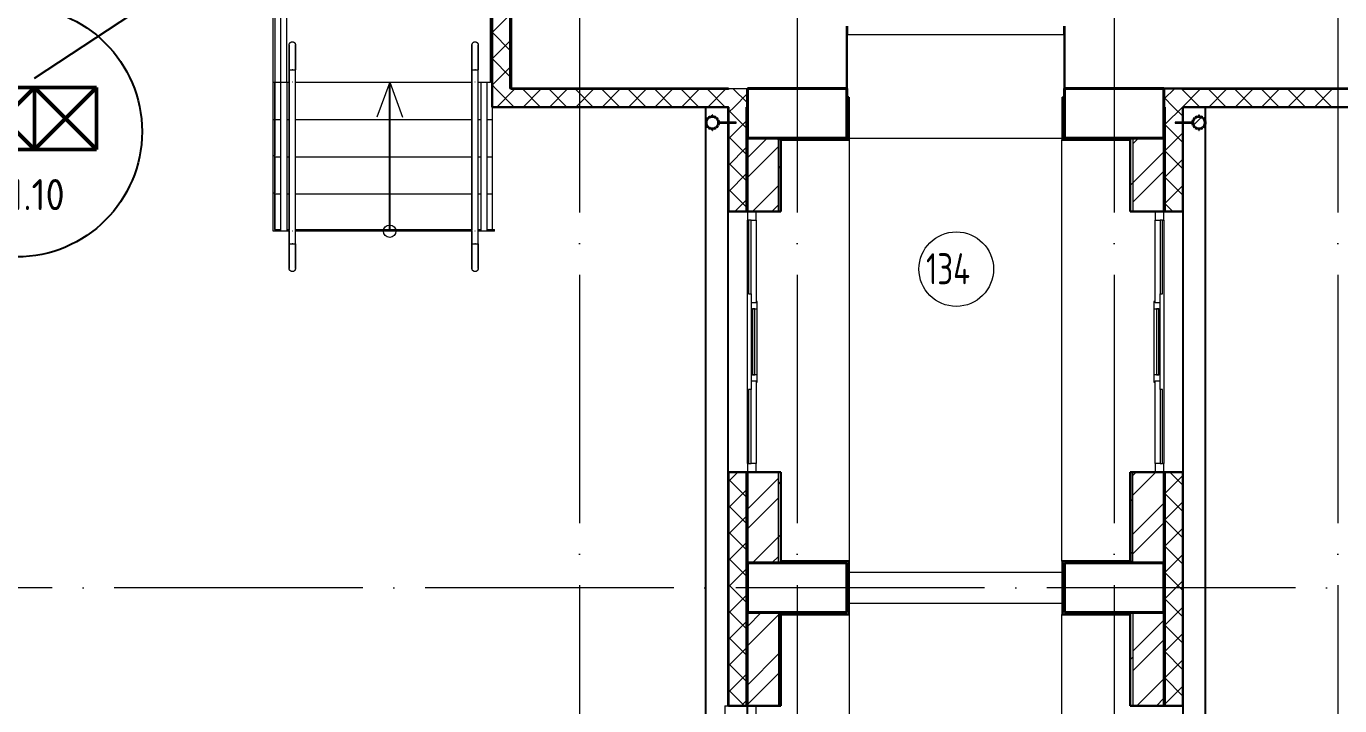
# Model space of a CAD drawing. Header units: millimetres. Extents: x -325553 to 627452, y -28539 to 738858.
# Drawn here: x -38415 to -27851, y 176494 to 181964 of the extents above; entities that cross this region are included whole.
import ezdxf

# ---------------------------------------------------------------- set-up
doc = ezdxf.new("R2010")
doc.units = ezdxf.units.MM
doc.set_wipeout_variables(frame=1)
doc.linetypes.add('ADSK_Линия сетки', pattern=[25, 20, -2.5, 0, -2.5])
doc.linetypes.add('ADSK_Сверху', pattern=[450, 300, -150])
for name, color, linetype in [('000_доп.МДУ', 7, 'Continuous'), ('Стены', 194, 'Continuous'), ('Узлы', 7, 'Continuous')]:
    doc.layers.add(name, color=color, linetype=linetype)
for name, color, linetype, lineweight in [('_ Окна', 7, 'Continuous', 9), ('Аннотация', 7, 'Continuous', 18), ('Лестницы', 252, 'Continuous', 9), ('Линии', 7, 'Continuous', 9), ('Марки помещений', 252, 'Continuous', 20), ('Маркировка Не АУ', 7, 'Continuous', 25), ('Несущие колонны', 252, 'Continuous', 18), ('НО СКУД', 7, 'Continuous', 50), ('Обобщенные модели', 252, 'Continuous', 18), ('Ограждение', 252, 'Continuous', 9), ('Окна', 252, 'Continuous', 9), ('Оси', 252, 'Continuous', 9), ('Стены внутренние', 7, 'Continuous', 18), ('Стены наружные', 7, 'Continuous', 18), ('Стены штриховка', 7, 'Continuous', 9)]:
    doc.layers.add(name, color=color, linetype=linetype, lineweight=lineweight)
doc.styles.add('GOST Common_3', font='', dxfattribs={"height": 3.5})
doc.styles.add('ISOCPEUR', font='isocpeur.ttf', dxfattribs={"width": 0.9, "height": 350})
doc.styles.get('GOST Common_3').set_extended_font_data('GOST 2.304 type A')
pattern_1 = [(45, (-32119.82, 96), (-106.066, 106.066), [])]

# ---------------------------------------------------------------- blocks, each defined once
blk = doc.blocks.new('1 этаж')
at = {"layer": 'Обобщенные модели', "lineweight": 9, "true_color": 0x636466}
h = blk.add_hatch(dxfattribs=at)
h.set_pattern_fill('FP_8', color=251, style=0, pattern_type=2)
h.set_pattern_definition(pattern_1)
h.paths.add_polyline_path([(-33647, 10882), (-33625, 10882), (-33606, 10893), (-33592, 10911), (-33588, 10930), (-33594, 10953), (-33608, 10970), (-33628, 10979), (-33651, 10978), (-33670, 10968), (-33683, 10950), (-33688, 10930), (-33682, 10908), (-33667, 10890), (-33649, 10882)])
h = blk.add_hatch(dxfattribs=at)
h.set_pattern_fill('FP_7', color=251, style=0, pattern_type=2)
h.set_pattern_definition(pattern_1)
h.paths.add_polyline_path([(-29714, 10882), (-29710, 10883), (-29692, 10893), (-29678, 10911), (-29674, 10930), (-29680, 10953), (-29694, 10970), (-29714, 10979), (-29737, 10978), (-29756, 10968), (-29769, 10950), (-29774, 10930), (-29768, 10908), (-29753, 10890), (-29733, 10882), (-29724, 10882)])
at = {"layer": '_ Окна', "color": 251, "lineweight": 18, "true_color": 0x636466}
for p, q in [((-33356, 10216), (-33356, 10146)), ((-33356, 10146), (-33346, 10146)), ((-33326, 10146), (-33286, 10146)), ((-33286, 10146), (-33286, 10216)), ((-30076, 10216), (-30076, 10146)), ((-30076, 10146), (-30036, 10146)), ((-30016, 10146), (-30006, 10146)), ((-30006, 10146), (-30006, 10216)), ((-33286, 9481), (-33326, 9481)), ((-33326, 9481), (-33326, 9431)), ((-33326, 9431), (-33276, 9431)), ((-33276, 9491), (-33286, 9491)), ((-33286, 9491), (-33286, 9481)), ((-33276, 9431), (-33276, 9491)), ((-30076, 9491), (-30086, 9491)), ((-30086, 9491), (-30086, 9431)), ((-30086, 9431), (-30036, 9431)), ((-30076, 9481), (-30076, 9491)), ((-30036, 9481), (-30076, 9481)), ((-30036, 9431), (-30036, 9481)), ((-33276, 8901), (-33326, 8901)), ((-33326, 8901), (-33326, 8851)), ((-33276, 8841), (-33276, 8901)), ((-30036, 8901), (-30086, 8901)), ((-30086, 8901), (-30086, 8841)), ((-30036, 8851), (-30036, 8901)), ((-33326, 8851), (-33286, 8851)), ((-33286, 8851), (-33286, 8841)), ((-33286, 8841), (-33276, 8841)), ((-30086, 8841), (-30076, 8841)), ((-30076, 8841), (-30076, 8851)), ((-30076, 8851), (-30036, 8851)), ((-33346, 8186), (-33356, 8186)), ((-33356, 8186), (-33356, 8116)), ((-33286, 8186), (-33326, 8186)), ((-33286, 8116), (-33286, 8186)), ((-30036, 8186), (-30076, 8186)), ((-30076, 8186), (-30076, 8116)), ((-30006, 8186), (-30016, 8186)), ((-30006, 8116), (-30006, 8186)), ((-33356, 6236), (-33356, 6166)), ((-33286, 6166), (-33286, 6236))]:
    blk.add_line(p, q, dxfattribs=at)
at = {"layer": '_ Окна', "color": 251, "true_color": 0x636466}
for p, q in [((-33326, 10146), (-33346, 10146)), ((-33346, 10146), (-33346, 9551)), ((-33326, 9551), (-33326, 10146)), ((-30036, 10146), (-30036, 9551)), ((-30016, 10146), (-30036, 10146)), ((-30016, 9551), (-30016, 10146)), ((-33346, 9551), (-33326, 9551)), ((-30036, 9551), (-30016, 9551)), ((-33296, 9431), (-33316, 9431)), ((-33316, 9431), (-33316, 8901)), ((-33296, 8901), (-33296, 9431)), ((-30066, 9431), (-30066, 8901)), ((-30046, 9431), (-30066, 9431)), ((-30046, 8901), (-30046, 9431)), ((-33316, 8901), (-33296, 8901)), ((-30066, 8901), (-30046, 8901)), ((-33326, 8781), (-33346, 8781)), ((-33346, 8781), (-33346, 8186)), ((-33326, 8186), (-33326, 8781)), ((-30036, 8781), (-30036, 8186)), ((-30016, 8781), (-30036, 8781)), ((-30016, 8186), (-30016, 8781)), ((-33346, 8186), (-33326, 8186)), ((-30036, 8186), (-30016, 8186))]:
    blk.add_line(p, q, dxfattribs=at)
at = {"layer": 'Аннотация', "color": 251, "lineweight": 20, "true_color": 0x636466}
for q in [(-36335, 10974), (-36130, 10974)]:
    blk.add_line((-36233, 11256), q, dxfattribs=at)
blk.add_circle((-36233, 10056), 50, dxfattribs=at)
at = {"layer": 'Лестницы', "color": 251, "true_color": 0x636466}
for p, q in [((-37156, 14739), (-37156, 11256)), ((-37156, 11256), (-37111, 11256)), ((-37156, 10956), (-37156, 11256)), ((-37156, 11256), (-37111, 11256)), ((-37060, 11256), (-37041, 11256)), ((-37060, 11256), (-37041, 11256)), ((-36991, 11256), (-35571, 11256)), ((-36991, 11256), (-35571, 11256)), ((-35521, 11256), (-35501, 11256)), ((-35521, 11256), (-35501, 11256)), ((-35451, 11256), (-35423, 11256)), ((-35451, 11256), (-35423, 11256)), ((-35406, 10956), (-35406, 11054)), ((-37156, 10656), (-37156, 10956)), ((-37156, 10956), (-37111, 10956)), ((-37156, 10956), (-37111, 10956)), ((-37061, 10956), (-37041, 10956)), ((-37061, 10956), (-37041, 10956)), ((-36991, 10956), (-35571, 10956)), ((-36991, 10956), (-35571, 10956)), ((-35521, 10956), (-35501, 10956)), ((-35521, 10956), (-35501, 10956)), ((-35451, 10956), (-35406, 10956)), ((-35451, 10956), (-35406, 10956)), ((-35406, 10656), (-35406, 10956)), ((-37156, 10356), (-37156, 10656)), ((-37156, 10656), (-37111, 10656)), ((-37156, 10656), (-37111, 10656)), ((-37061, 10656), (-37041, 10656)), ((-37061, 10656), (-37041, 10656)), ((-36991, 10656), (-35571, 10656)), ((-36991, 10656), (-35571, 10656)), ((-35521, 10656), (-35501, 10656)), ((-35521, 10656), (-35501, 10656)), ((-35451, 10656), (-35406, 10656)), ((-35451, 10656), (-35406, 10656)), ((-35406, 10356), (-35406, 10656)), ((-37156, 10069), (-37156, 10356)), ((-37156, 10356), (-37111, 10356)), ((-37156, 10356), (-37111, 10356)), ((-37061, 10356), (-37041, 10356)), ((-37061, 10356), (-37041, 10356)), ((-36991, 10356), (-35571, 10356)), ((-36991, 10356), (-35571, 10356)), ((-35521, 10356), (-35501, 10356)), ((-35521, 10356), (-35501, 10356)), ((-35451, 10356), (-35406, 10356)), ((-35451, 10356), (-35406, 10356)), ((-35406, 10069), (-35406, 10356))]:
    blk.add_line(p, q, dxfattribs=at)
at = {"layer": 'Линии', "color": 251, "linetype": 'ADSK_Сверху', "ltscale": 100, "true_color": 0x636466}
for p, q in [((-32556, 10806), (-30806, 10806)), ((-32556, 7311), (-30806, 7311)), ((-32556, 7061), (-30806, 7061))]:
    blk.add_line(p, q, dxfattribs=at)
at = {"layer": 'Марки помещений', "color": 251, "true_color": 0x636466}
blk.add_circle((-31676, 9751), 300, dxfattribs=at)
at = {"layer": 'Несущие колонны', "color": 251, "lineweight": 40, "true_color": 0x636466}
for p, q in [((-33356, 11206), (-32556, 11206)), ((-33356, 10806), (-33356, 11206)), ((-32556, 11206), (-33356, 11206)), ((-33356, 11206), (-33356, 10806)), ((-32556, 11206), (-32556, 10806)), ((-32556, 10806), (-32556, 11206)), ((-30806, 11206), (-30006, 11206)), ((-30806, 10806), (-30806, 11206)), ((-30006, 11206), (-30806, 11206)), ((-30806, 11206), (-30806, 10806)), ((-30006, 11206), (-30006, 10806)), ((-30006, 10806), (-30006, 11206)), ((-32556, 10806), (-33356, 10806)), ((-33106, 10806), (-32556, 10806)), ((-30006, 10806), (-30806, 10806)), ((-30806, 10806), (-30256, 10806)), ((-33356, 7386), (-32556, 7386)), ((-33356, 6986), (-33356, 7386)), ((-33356, 7386), (-33356, 6986)), ((-32556, 7386), (-33106, 7386)), ((-32556, 7386), (-32556, 6986)), ((-32556, 6986), (-32556, 7386)), ((-30806, 7386), (-30006, 7386)), ((-30806, 6986), (-30806, 7386)), ((-30256, 7386), (-30806, 7386)), ((-30806, 7386), (-30806, 6986)), ((-30006, 7386), (-30006, 6986)), ((-30006, 6986), (-30006, 7386)), ((-32556, 6986), (-33356, 6986)), ((-33106, 6986), (-32556, 6986)), ((-30006, 6986), (-30806, 6986)), ((-30806, 6986), (-30256, 6986))]:
    blk.add_line(p, q, dxfattribs=at)
at = {"layer": 'Несущие колонны', "color": 251, "true_color": 0x636466}
for p, q in [((-33356, 10806), (-33106, 10806)), ((-30256, 10806), (-30006, 10806)), ((-33106, 7386), (-33356, 7386)), ((-30006, 7386), (-30256, 7386)), ((-33356, 6986), (-33106, 6986)), ((-30256, 6986), (-30006, 6986))]:
    blk.add_line(p, q, dxfattribs=at)
at = {"layer": 'Обобщенные модели', "color": 251, "true_color": 0x636466}
for p, q in [((-33637, 10992), (-33639, 10992)), ((-33639, 10992), (-33639, 10982)), ((-33637, 10992), (-33639, 10992)), ((-33639, 10992), (-33639, 10982)), ((-33637, 10992), (-33639, 10992)), ((-33639, 10992), (-33639, 10982)), ((-33637, 10992), (-33639, 10992)), ((-33639, 10992), (-33639, 10982)), ((-33637, 10982), (-33637, 10992)), ((-33637, 10982), (-33637, 10992)), ((-33637, 10982), (-33637, 10992)), ((-33637, 10982), (-33637, 10992)), ((-29723, 10992), (-29725, 10992)), ((-29725, 10992), (-29725, 10982)), ((-29723, 10992), (-29725, 10992)), ((-29725, 10992), (-29725, 10982)), ((-29723, 10992), (-29725, 10992)), ((-29725, 10992), (-29725, 10982)), ((-29723, 10992), (-29725, 10992)), ((-29725, 10992), (-29725, 10982)), ((-29723, 10982), (-29723, 10992)), ((-29723, 10982), (-29723, 10992)), ((-29723, 10982), (-29723, 10992)), ((-29723, 10982), (-29723, 10992)), ((-33639, 10980), (-33639, 10982)), ((-33637, 10980), (-33639, 10980)), ((-33637, 10982), (-33637, 10980)), ((-33446, 10934), (-33586, 10934)), ((-33586, 10934), (-33586, 10931)), ((-33586, 10929), (-33586, 10927)), ((-33586, 10927), (-33446, 10927)), ((-33446, 10927), (-33446, 10934)), ((-29776, 10934), (-29916, 10934)), ((-29916, 10934), (-29916, 10927)), ((-29916, 10927), (-29776, 10927)), ((-29776, 10931), (-29776, 10934)), ((-29776, 10927), (-29776, 10929)), ((-29725, 10980), (-29725, 10982)), ((-29723, 10980), (-29725, 10980)), ((-29723, 10982), (-29723, 10980)), ((-33639, 10878), (-33639, 10880)), ((-33639, 10880), (-33637, 10880)), ((-33639, 10878), (-33639, 10868)), ((-33639, 10878), (-33639, 10868)), ((-33639, 10878), (-33639, 10868)), ((-33639, 10878), (-33639, 10868)), ((-33639, 10868), (-33637, 10868)), ((-33639, 10868), (-33637, 10868)), ((-33639, 10868), (-33637, 10868)), ((-33639, 10868), (-33637, 10868)), ((-33637, 10880), (-33637, 10878)), ((-33637, 10868), (-33637, 10878)), ((-33637, 10868), (-33637, 10878)), ((-33637, 10868), (-33637, 10878)), ((-33637, 10868), (-33637, 10878)), ((-29725, 10878), (-29725, 10880)), ((-29725, 10880), (-29723, 10880)), ((-29725, 10878), (-29725, 10868)), ((-29725, 10878), (-29725, 10868)), ((-29725, 10878), (-29725, 10868)), ((-29725, 10878), (-29725, 10868)), ((-29725, 10868), (-29723, 10868)), ((-29725, 10868), (-29723, 10868)), ((-29725, 10868), (-29723, 10868)), ((-29725, 10868), (-29723, 10868)), ((-29723, 10880), (-29723, 10878)), ((-29723, 10868), (-29723, 10878)), ((-29723, 10868), (-29723, 10878)), ((-29723, 10868), (-29723, 10878)), ((-29723, 10868), (-29723, 10878))]:
    blk.add_line(p, q, dxfattribs=at)
for centre, radius, start, end in [((-33638, 10930), 52, 0, 180), ((-33638, 10930), 52, 180, 0), ((-33638, 10930), 50, 0, 180), ((-33638, 10930), 50, 180, 0), ((-29724, 10930), 52, 0, 180), ((-29724, 10930), 52, 180, 0), ((-29724, 10930), 50, 0, 180), ((-29724, 10930), 50, 180, 0)]:
    blk.add_arc(centre, radius, start, end, dxfattribs=at)
at = {"layer": 'Обобщенные модели', "color": 251, "lineweight": 40, "true_color": 0x636466}
for centre, start, end in [((-33638, 10930), 156.6941, 180), ((-33638, 10930), 180, 203.3059), ((-33638, 10930), 131.0768, 152.8285), ((-33638, 10930), 207.1715, 228.9232), ((-33638, 10930), 103.6312, 126.2008), ((-33638, 10930), 233.7992, 256.3688), ((-33638, 10930), 78.9964, 101.0036), ((-33638, 10930), 258.9964, 281.0036), ((-33638, 10930), 53.7992, 76.3688), ((-33638, 10930), 284.3935, 306.2008), ((-33638, 10930), 27.1715, 49.417), ((-33638, 10930), 310.583, 332.8285), ((-33638, 10930), 0, 23.3059), ((-33638, 10930), 336.6941, 0), ((-29724, 10930), 156.6941, 180), ((-29724, 10930), 180, 203.3059), ((-29724, 10930), 130.583, 152.8285), ((-29724, 10930), 207.1715, 229.417), ((-29724, 10930), 103.6312, 126.2008), ((-29724, 10930), 233.7992, 256.3688), ((-29724, 10930), 78.9964, 101.0036), ((-29724, 10930), 258.9964, 281.0036), ((-29724, 10930), 53.7992, 76.3688), ((-29724, 10930), 283.6312, 306.2008), ((-29724, 10930), 27.1715, 49.417), ((-29724, 10930), 310.583, 332.8285), ((-29724, 10930), 0, 23.3059), ((-29724, 10930), 336.6941, 0)]:
    blk.add_arc(centre, 50, start, end, dxfattribs=at)
at = {"layer": 'Ограждение', "color": 251, "true_color": 0x636466}
for p, q in [((-37110, 14754), (-37110, 11256)), ((-37060, 11256), (-37060, 14754)), ((-37041, 11356), (-37041, 11262)), ((-37041, 11356), (-36991, 11356)), ((-37041, 11256), (-37041, 11356)), ((-37013, 11356), (-37018, 11356)), ((-37018, 11356), (-37016, 11356)), ((-37016, 11356), (-37013, 11356)), ((-36991, 11262), (-36991, 11356)), ((-36991, 11256), (-36991, 11356)), ((-35571, 11356), (-35571, 11262)), ((-35571, 11356), (-35521, 11356)), ((-35571, 11256), (-35571, 11356)), ((-35543, 11356), (-35548, 11356)), ((-35548, 11356), (-35546, 11356)), ((-35546, 11356), (-35543, 11356)), ((-35521, 11262), (-35521, 11356)), ((-35521, 11256), (-35521, 11356)), ((-37111, 11256), (-37061, 11256)), ((-37111, 11256), (-37111, 10056)), ((-37088, 11256), (-37083, 11256)), ((-37061, 11256), (-37061, 10056)), ((-37061, 11256), (-37060, 11256)), ((-37041, 11262), (-37041, 10062)), ((-37041, 10056), (-37041, 11256)), ((-36991, 10062), (-36991, 11262)), ((-36991, 10056), (-36991, 11256)), ((-35571, 11262), (-35571, 10062)), ((-35571, 10056), (-35571, 11256)), ((-35521, 10062), (-35521, 11262)), ((-35521, 10056), (-35521, 11256)), ((-35501, 11256), (-35451, 11256)), ((-35501, 11256), (-35501, 10056)), ((-35451, 11256), (-35451, 10056)), ((-32541, 10791), (-32536, 10791)), ((-32536, 10791), (-32536, 7401)), ((-30826, 10791), (-30821, 10791)), ((-30826, 7401), (-30826, 10791)), ((-37061, 10056), (-37111, 10056)), ((-37041, 10057), (-37041, 9956)), ((-37041, 9956), (-37041, 10056)), ((-36991, 9956), (-36991, 10057)), ((-36991, 9956), (-36991, 10056)), ((-35571, 10057), (-35571, 9956)), ((-35571, 9956), (-35571, 10056)), ((-35521, 9956), (-35521, 10057)), ((-35521, 9956), (-35521, 10056)), ((-35451, 10056), (-35501, 10056)), ((-37041, 9956), (-36991, 9956)), ((-37018, 9956), (-37013, 9956)), ((-37016, 9956), (-37018, 9956)), ((-37013, 9956), (-37016, 9956)), ((-35571, 9956), (-35521, 9956)), ((-35548, 9956), (-35543, 9956)), ((-35546, 9956), (-35548, 9956)), ((-35543, 9956), (-35546, 9956)), ((-32536, 7401), (-32541, 7401)), ((-30821, 7401), (-30826, 7401)), ((-32541, 6971), (-32536, 6971)), ((-32536, 6971), (-32536, 3371)), ((-30826, 6971), (-30821, 6971)), ((-30826, 3371), (-30826, 6971))]:
    blk.add_line(p, q, dxfattribs=at)
at = {"layer": 'Ограждение', "color": 251, "true_color": 0x636466, "flags": 128}
for points in [[(-37041, 11556), (-37041, 11557), (-37041, 11558), (-37041, 11559), (-37040, 11560), (-37040, 11561), (-37040, 11562), (-37040, 11563), (-37040, 11564), (-37039, 11565), (-37039, 11566), (-37038, 11567), (-37038, 11568), (-37037, 11569), (-37037, 11570), (-37036, 11570), (-37036, 11571), (-37035, 11572), (-37035, 11573), (-37034, 11573), (-37033, 11574), (-37032, 11575), (-37032, 11576), (-37031, 11576), (-37030, 11577), (-37029, 11577), (-37028, 11578), (-37028, 11578), (-37027, 11579), (-37026, 11579), (-37025, 11580), (-37024, 11580), (-37023, 11580), (-37022, 11580), (-37021, 11581), (-37020, 11581), (-37019, 11581), (-37018, 11581), (-37017, 11581), (-37016, 11581), (-37016, 11581)], [(-37041, 11356), (-37041, 11364), (-37041, 11372), (-37041, 11380), (-37041, 11388), (-37041, 11396), (-37041, 11404), (-37041, 11412), (-37041, 11419), (-37041, 11427), (-37041, 11434), (-37041, 11441), (-37041, 11449), (-37041, 11456), (-37041, 11463), (-37041, 11469), (-37041, 11476), (-37041, 11482), (-37041, 11488), (-37041, 11494), (-37041, 11500), (-37041, 11505), (-37041, 11510), (-37041, 11515), (-37041, 11520), (-37041, 11525), (-37041, 11529), (-37041, 11533), (-37041, 11536), (-37041, 11540), (-37041, 11543), (-37041, 11545), (-37041, 11548), (-37041, 11550), (-37041, 11552), (-37041, 11553), (-37041, 11555), (-37041, 11555), (-37041, 11556), (-37041, 11556), (-37041, 11556)], [(-37041, 11556), (-37041, 11556), (-37041, 11556), (-37041, 11555), (-37041, 11554), (-37041, 11552), (-37041, 11551), (-37041, 11548), (-37041, 11546), (-37041, 11543), (-37041, 11540), (-37041, 11537), (-37041, 11534), (-37041, 11530), (-37041, 11526), (-37041, 11521), (-37041, 11517), (-37041, 11512), (-37041, 11507), (-37041, 11501), (-37041, 11496), (-37041, 11490), (-37041, 11484), (-37041, 11477), (-37041, 11471), (-37041, 11464), (-37041, 11458), (-37041, 11451), (-37041, 11443), (-37041, 11436), (-37041, 11429), (-37041, 11421), (-37041, 11414), (-37041, 11406), (-37041, 11398), (-37041, 11390), (-37041, 11382), (-37041, 11374), (-37041, 11366), (-37041, 11358), (-37041, 11356)], [(-37016, 11581), (-37015, 11581), (-37014, 11581), (-37013, 11581), (-37012, 11581), (-37011, 11581), (-37010, 11581), (-37009, 11580), (-37008, 11580), (-37007, 11580), (-37006, 11579), (-37005, 11579), (-37004, 11578), (-37003, 11578), (-37003, 11577), (-37002, 11577), (-37001, 11576), (-37000, 11576), (-36999, 11575), (-36999, 11574), (-36998, 11574), (-36997, 11573), (-36997, 11572), (-36996, 11571), (-36995, 11571), (-36995, 11570), (-36994, 11569), (-36994, 11568), (-36993, 11567), (-36993, 11566), (-36993, 11565), (-36992, 11564), (-36992, 11563), (-36992, 11562), (-36991, 11561), (-36991, 11561), (-36991, 11560), (-36991, 11559), (-36991, 11558), (-36991, 11557), (-36991, 11556)], [(-36991, 11356), (-36991, 11364), (-36991, 11372), (-36991, 11380), (-36991, 11388), (-36991, 11396), (-36991, 11404), (-36991, 11412), (-36991, 11419), (-36991, 11427), (-36991, 11434), (-36991, 11441), (-36991, 11449), (-36991, 11456), (-36991, 11463), (-36991, 11469), (-36991, 11476), (-36991, 11482), (-36991, 11488), (-36991, 11494), (-36991, 11500), (-36991, 11505), (-36991, 11510), (-36991, 11515), (-36991, 11520), (-36991, 11525), (-36991, 11529), (-36991, 11533), (-36991, 11536), (-36991, 11540), (-36991, 11543), (-36991, 11545), (-36991, 11548), (-36991, 11550), (-36991, 11552), (-36991, 11553), (-36991, 11555), (-36991, 11555), (-36991, 11556), (-36991, 11556), (-36991, 11556)], [(-36991, 11556), (-36991, 11556), (-36991, 11556), (-36991, 11555), (-36991, 11554), (-36991, 11552), (-36991, 11551), (-36991, 11548), (-36991, 11546), (-36991, 11543), (-36991, 11540), (-36991, 11537), (-36991, 11534), (-36991, 11530), (-36991, 11526), (-36991, 11521), (-36991, 11517), (-36991, 11512), (-36991, 11507), (-36991, 11501), (-36991, 11496), (-36991, 11490), (-36991, 11484), (-36991, 11477), (-36991, 11471), (-36991, 11464), (-36991, 11458), (-36991, 11451), (-36991, 11443), (-36991, 11436), (-36991, 11429), (-36991, 11421), (-36991, 11414), (-36991, 11406), (-36991, 11398), (-36991, 11390), (-36991, 11382), (-36991, 11374), (-36991, 11366), (-36991, 11358), (-36991, 11356)], [(-35571, 11556), (-35571, 11557), (-35571, 11558), (-35571, 11559), (-35570, 11560), (-35570, 11561), (-35570, 11562), (-35570, 11563), (-35570, 11564), (-35569, 11565), (-35569, 11566), (-35568, 11567), (-35568, 11568), (-35567, 11569), (-35567, 11570), (-35566, 11570), (-35566, 11571), (-35565, 11572), (-35565, 11573), (-35564, 11573), (-35563, 11574), (-35562, 11575), (-35562, 11576), (-35561, 11576), (-35560, 11577), (-35559, 11577), (-35558, 11578), (-35558, 11578), (-35557, 11579), (-35556, 11579), (-35555, 11580), (-35554, 11580), (-35553, 11580), (-35552, 11580), (-35551, 11581), (-35550, 11581), (-35549, 11581), (-35548, 11581), (-35547, 11581), (-35546, 11581), (-35546, 11581)], [(-35571, 11356), (-35571, 11364), (-35571, 11372), (-35571, 11380), (-35571, 11388), (-35571, 11396), (-35571, 11404), (-35571, 11412), (-35571, 11419), (-35571, 11427), (-35571, 11434), (-35571, 11441), (-35571, 11449), (-35571, 11456), (-35571, 11463), (-35571, 11469), (-35571, 11476), (-35571, 11482), (-35571, 11488), (-35571, 11494), (-35571, 11500), (-35571, 11505), (-35571, 11510), (-35571, 11515), (-35571, 11520), (-35571, 11525), (-35571, 11529), (-35571, 11533), (-35571, 11536), (-35571, 11540), (-35571, 11543), (-35571, 11545), (-35571, 11548), (-35571, 11550), (-35571, 11552), (-35571, 11553), (-35571, 11555), (-35571, 11555), (-35571, 11556), (-35571, 11556), (-35571, 11556)], [(-35571, 11556), (-35571, 11556), (-35571, 11556), (-35571, 11555), (-35571, 11554), (-35571, 11552), (-35571, 11551), (-35571, 11548), (-35571, 11546), (-35571, 11543), (-35571, 11540), (-35571, 11537), (-35571, 11534), (-35571, 11530), (-35571, 11526), (-35571, 11521), (-35571, 11517), (-35571, 11512), (-35571, 11507), (-35571, 11501), (-35571, 11496), (-35571, 11490), (-35571, 11484), (-35571, 11477), (-35571, 11471), (-35571, 11464), (-35571, 11458), (-35571, 11451), (-35571, 11443), (-35571, 11436), (-35571, 11429), (-35571, 11421), (-35571, 11414), (-35571, 11406), (-35571, 11398), (-35571, 11390), (-35571, 11382), (-35571, 11374), (-35571, 11366), (-35571, 11358), (-35571, 11356)], [(-35546, 11581), (-35545, 11581), (-35544, 11581), (-35543, 11581), (-35542, 11581), (-35541, 11581), (-35540, 11581), (-35539, 11580), (-35538, 11580), (-35537, 11580), (-35536, 11579), (-35535, 11579), (-35534, 11578), (-35533, 11578), (-35533, 11577), (-35532, 11577), (-35531, 11576), (-35530, 11576), (-35529, 11575), (-35529, 11574), (-35528, 11574), (-35527, 11573), (-35527, 11572), (-35526, 11571), (-35525, 11571), (-35525, 11570), (-35524, 11569), (-35524, 11568), (-35523, 11567), (-35523, 11566), (-35523, 11565), (-35522, 11564), (-35522, 11563), (-35522, 11562), (-35521, 11561), (-35521, 11561), (-35521, 11560), (-35521, 11559), (-35521, 11558), (-35521, 11557), (-35521, 11556)], [(-35521, 11356), (-35521, 11364), (-35521, 11372), (-35521, 11380), (-35521, 11388), (-35521, 11396), (-35521, 11404), (-35521, 11412), (-35521, 11419), (-35521, 11427), (-35521, 11434), (-35521, 11441), (-35521, 11449), (-35521, 11456), (-35521, 11463), (-35521, 11469), (-35521, 11476), (-35521, 11482), (-35521, 11488), (-35521, 11494), (-35521, 11500), (-35521, 11505), (-35521, 11510), (-35521, 11515), (-35521, 11520), (-35521, 11525), (-35521, 11529), (-35521, 11533), (-35521, 11536), (-35521, 11540), (-35521, 11543), (-35521, 11545), (-35521, 11548), (-35521, 11550), (-35521, 11552), (-35521, 11553), (-35521, 11555), (-35521, 11555), (-35521, 11556), (-35521, 11556), (-35521, 11556)], [(-35521, 11556), (-35521, 11556), (-35521, 11556), (-35521, 11555), (-35521, 11554), (-35521, 11552), (-35521, 11551), (-35521, 11548), (-35521, 11546), (-35521, 11543), (-35521, 11540), (-35521, 11537), (-35521, 11534), (-35521, 11530), (-35521, 11526), (-35521, 11521), (-35521, 11517), (-35521, 11512), (-35521, 11507), (-35521, 11501), (-35521, 11496), (-35521, 11490), (-35521, 11484), (-35521, 11477), (-35521, 11471), (-35521, 11464), (-35521, 11458), (-35521, 11451), (-35521, 11443), (-35521, 11436), (-35521, 11429), (-35521, 11421), (-35521, 11414), (-35521, 11406), (-35521, 11398), (-35521, 11390), (-35521, 11382), (-35521, 11374), (-35521, 11366), (-35521, 11358), (-35521, 11356)], [(-37041, 9956), (-37041, 9948), (-37041, 9940), (-37041, 9932), (-37041, 9924), (-37041, 9917), (-37041, 9909), (-37041, 9901), (-37041, 9893), (-37041, 9886), (-37041, 9878), (-37041, 9871), (-37041, 9864), (-37041, 9857), (-37041, 9850), (-37041, 9843), (-37041, 9837), (-37041, 9831), (-37041, 9824), (-37041, 9818), (-37041, 9813), (-37041, 9807), (-37041, 9802), (-37041, 9797), (-37041, 9792), (-37041, 9788), (-37041, 9784), (-37041, 9780), (-37041, 9776), (-37041, 9773), (-37041, 9770), (-37041, 9767), (-37041, 9765), (-37041, 9763), (-37041, 9761), (-37041, 9759), (-37041, 9758), (-37041, 9757), (-37041, 9757), (-37041, 9756), (-37041, 9756)], [(-37041, 9756), (-37041, 9756), (-37041, 9757), (-37041, 9758), (-37041, 9759), (-37041, 9760), (-37041, 9762), (-37041, 9764), (-37041, 9766), (-37041, 9769), (-37041, 9772), (-37041, 9775), (-37041, 9779), (-37041, 9783), (-37041, 9787), (-37041, 9791), (-37041, 9796), (-37041, 9801), (-37041, 9806), (-37041, 9811), (-37041, 9817), (-37041, 9823), (-37041, 9829), (-37041, 9835), (-37041, 9842), (-37041, 9848), (-37041, 9855), (-37041, 9862), (-37041, 9869), (-37041, 9876), (-37041, 9884), (-37041, 9891), (-37041, 9899), (-37041, 9907), (-37041, 9914), (-37041, 9922), (-37041, 9930), (-37041, 9938), (-37041, 9946), (-37041, 9954), (-37041, 9956)], [(-36991, 9956), (-36991, 9948), (-36991, 9940), (-36991, 9932), (-36991, 9924), (-36991, 9917), (-36991, 9909), (-36991, 9901), (-36991, 9893), (-36991, 9886), (-36991, 9878), (-36991, 9871), (-36991, 9864), (-36991, 9857), (-36991, 9850), (-36991, 9843), (-36991, 9837), (-36991, 9831), (-36991, 9824), (-36991, 9818), (-36991, 9813), (-36991, 9807), (-36991, 9802), (-36991, 9797), (-36991, 9792), (-36991, 9788), (-36991, 9784), (-36991, 9780), (-36991, 9776), (-36991, 9773), (-36991, 9770), (-36991, 9767), (-36991, 9765), (-36991, 9763), (-36991, 9761), (-36991, 9759), (-36991, 9758), (-36991, 9757), (-36991, 9757), (-36991, 9756), (-36991, 9756)], [(-36991, 9756), (-36991, 9756), (-36991, 9757), (-36991, 9758), (-36991, 9759), (-36991, 9760), (-36991, 9762), (-36991, 9764), (-36991, 9766), (-36991, 9769), (-36991, 9772), (-36991, 9775), (-36991, 9779), (-36991, 9783), (-36991, 9787), (-36991, 9791), (-36991, 9796), (-36991, 9801), (-36991, 9806), (-36991, 9811), (-36991, 9817), (-36991, 9823), (-36991, 9829), (-36991, 9835), (-36991, 9842), (-36991, 9848), (-36991, 9855), (-36991, 9862), (-36991, 9869), (-36991, 9876), (-36991, 9884), (-36991, 9891), (-36991, 9899), (-36991, 9907), (-36991, 9914), (-36991, 9922), (-36991, 9930), (-36991, 9938), (-36991, 9946), (-36991, 9954), (-36991, 9956)], [(-35571, 9956), (-35571, 9948), (-35571, 9940), (-35571, 9932), (-35571, 9924), (-35571, 9917), (-35571, 9909), (-35571, 9901), (-35571, 9893), (-35571, 9886), (-35571, 9878), (-35571, 9871), (-35571, 9864), (-35571, 9857), (-35571, 9850), (-35571, 9843), (-35571, 9837), (-35571, 9831), (-35571, 9824), (-35571, 9818), (-35571, 9813), (-35571, 9807), (-35571, 9802), (-35571, 9797), (-35571, 9792), (-35571, 9788), (-35571, 9784), (-35571, 9780), (-35571, 9776), (-35571, 9773), (-35571, 9770), (-35571, 9767), (-35571, 9765), (-35571, 9763), (-35571, 9761), (-35571, 9759), (-35571, 9758), (-35571, 9757), (-35571, 9757), (-35571, 9756), (-35571, 9756)], [(-35571, 9756), (-35571, 9756), (-35571, 9757), (-35571, 9758), (-35571, 9759), (-35571, 9760), (-35571, 9762), (-35571, 9764), (-35571, 9766), (-35571, 9769), (-35571, 9772), (-35571, 9775), (-35571, 9779), (-35571, 9783), (-35571, 9787), (-35571, 9791), (-35571, 9796), (-35571, 9801), (-35571, 9806), (-35571, 9811), (-35571, 9817), (-35571, 9823), (-35571, 9829), (-35571, 9835), (-35571, 9842), (-35571, 9848), (-35571, 9855), (-35571, 9862), (-35571, 9869), (-35571, 9876), (-35571, 9884), (-35571, 9891), (-35571, 9899), (-35571, 9907), (-35571, 9914), (-35571, 9922), (-35571, 9930), (-35571, 9938), (-35571, 9946), (-35571, 9954), (-35571, 9956)], [(-35521, 9956), (-35521, 9948), (-35521, 9940), (-35521, 9932), (-35521, 9924), (-35521, 9917), (-35521, 9909), (-35521, 9901), (-35521, 9893), (-35521, 9886), (-35521, 9878), (-35521, 9871), (-35521, 9864), (-35521, 9857), (-35521, 9850), (-35521, 9843), (-35521, 9837), (-35521, 9831), (-35521, 9824), (-35521, 9818), (-35521, 9813), (-35521, 9807), (-35521, 9802), (-35521, 9797), (-35521, 9792), (-35521, 9788), (-35521, 9784), (-35521, 9780), (-35521, 9776), (-35521, 9773), (-35521, 9770), (-35521, 9767), (-35521, 9765), (-35521, 9763), (-35521, 9761), (-35521, 9759), (-35521, 9758), (-35521, 9757), (-35521, 9757), (-35521, 9756), (-35521, 9756)], [(-35521, 9756), (-35521, 9756), (-35521, 9757), (-35521, 9758), (-35521, 9759), (-35521, 9760), (-35521, 9762), (-35521, 9764), (-35521, 9766), (-35521, 9769), (-35521, 9772), (-35521, 9775), (-35521, 9779), (-35521, 9783), (-35521, 9787), (-35521, 9791), (-35521, 9796), (-35521, 9801), (-35521, 9806), (-35521, 9811), (-35521, 9817), (-35521, 9823), (-35521, 9829), (-35521, 9835), (-35521, 9842), (-35521, 9848), (-35521, 9855), (-35521, 9862), (-35521, 9869), (-35521, 9876), (-35521, 9884), (-35521, 9891), (-35521, 9899), (-35521, 9907), (-35521, 9914), (-35521, 9922), (-35521, 9930), (-35521, 9938), (-35521, 9946), (-35521, 9954), (-35521, 9956)], [(-37016, 9731), (-37017, 9731), (-37018, 9731), (-37019, 9731), (-37020, 9732), (-37021, 9732), (-37022, 9732), (-37023, 9732), (-37024, 9733), (-37025, 9733), (-37026, 9733), (-37026, 9734), (-37027, 9734), (-37028, 9735), (-37029, 9735), (-37030, 9736), (-37031, 9736), (-37032, 9737), (-37032, 9737), (-37033, 9738), (-37034, 9739), (-37034, 9740), (-37035, 9740), (-37036, 9741), (-37036, 9742), (-37037, 9743), (-37037, 9744), (-37038, 9744), (-37038, 9745), (-37039, 9746), (-37039, 9747), (-37039, 9748), (-37040, 9749), (-37040, 9750), (-37040, 9751), (-37040, 9752), (-37041, 9753), (-37041, 9754), (-37041, 9755), (-37041, 9756), (-37041, 9756)], [(-36991, 9756), (-36991, 9755), (-36991, 9754), (-36991, 9753), (-36991, 9752), (-36991, 9751), (-36992, 9750), (-36992, 9749), (-36992, 9748), (-36992, 9747), (-36993, 9747), (-36993, 9746), (-36994, 9745), (-36994, 9744), (-36995, 9743), (-36995, 9742), (-36996, 9741), (-36996, 9741), (-36997, 9740), (-36998, 9739), (-36998, 9738), (-36999, 9738), (-37000, 9737), (-37001, 9736), (-37001, 9736), (-37002, 9735), (-37003, 9735), (-37004, 9734), (-37005, 9734), (-37006, 9733), (-37007, 9733), (-37008, 9733), (-37009, 9732), (-37010, 9732), (-37011, 9732), (-37012, 9732), (-37013, 9731), (-37014, 9731), (-37015, 9731), (-37016, 9731), (-37016, 9731)], [(-35546, 9731), (-35547, 9731), (-35548, 9731), (-35549, 9731), (-35550, 9732), (-35551, 9732), (-35552, 9732), (-35553, 9732), (-35554, 9733), (-35555, 9733), (-35556, 9733), (-35556, 9734), (-35557, 9734), (-35558, 9735), (-35559, 9735), (-35560, 9736), (-35561, 9736), (-35562, 9737), (-35562, 9737), (-35563, 9738), (-35564, 9739), (-35564, 9740), (-35565, 9740), (-35566, 9741), (-35566, 9742), (-35567, 9743), (-35567, 9744), (-35568, 9744), (-35568, 9745), (-35569, 9746), (-35569, 9747), (-35569, 9748), (-35570, 9749), (-35570, 9750), (-35570, 9751), (-35570, 9752), (-35571, 9753), (-35571, 9754), (-35571, 9755), (-35571, 9756), (-35571, 9756)], [(-35521, 9756), (-35521, 9755), (-35521, 9754), (-35521, 9753), (-35521, 9752), (-35521, 9751), (-35522, 9750), (-35522, 9749), (-35522, 9748), (-35522, 9747), (-35523, 9747), (-35523, 9746), (-35524, 9745), (-35524, 9744), (-35525, 9743), (-35525, 9742), (-35526, 9741), (-35526, 9741), (-35527, 9740), (-35528, 9739), (-35528, 9738), (-35529, 9738), (-35530, 9737), (-35531, 9736), (-35531, 9736), (-35532, 9735), (-35533, 9735), (-35534, 9734), (-35535, 9734), (-35536, 9733), (-35537, 9733), (-35538, 9733), (-35539, 9732), (-35540, 9732), (-35541, 9732), (-35542, 9732), (-35543, 9731), (-35544, 9731), (-35545, 9731), (-35546, 9731), (-35546, 9731)]]:
    blk.add_lwpolyline(points, dxfattribs=at)
at = {"layer": 'Ограждение', "color": 251, "true_color": 0x636466}
for points in [[(-37014, 11256), (-37014, 11256), (-37016, 11256), (-37017, 11256), (-37018, 11256)], [(-35544, 11256), (-35544, 11256), (-35546, 11256), (-35547, 11256), (-35548, 11256)], [(-37014, 10056), (-37014, 10056), (-37016, 10056), (-37017, 10056), (-37018, 10056)], [(-35544, 10056), (-35544, 10056), (-35546, 10056), (-35547, 10056), (-35548, 10056)]]:
    blk.add_open_spline(points, degree=3, dxfattribs=at)
at = {"layer": 'Окна', "color": 251, "true_color": 0x636466}
for p, q in [((-33356, 8186), (-33356, 10146)), ((-33286, 10146), (-33286, 9491)), ((-30076, 9491), (-30076, 10146)), ((-30006, 10146), (-30006, 8186)), ((-33326, 9551), (-33326, 9481)), ((-30036, 9481), (-30036, 9551)), ((-33326, 9431), (-33326, 8901)), ((-33276, 8901), (-33276, 9431)), ((-30086, 9431), (-30086, 8901)), ((-30036, 8901), (-30036, 9431)), ((-33326, 8851), (-33326, 8781)), ((-33286, 8841), (-33286, 8186)), ((-30076, 8186), (-30076, 8841)), ((-30036, 8781), (-30036, 8851)), ((-33536, 6236), (-33506, 6236)), ((-33536, 6236), (-33536, 4136)), ((-33357, 4136), (-33357, 6236))]:
    blk.add_line(p, q, dxfattribs=at)
at = {"layer": 'Оси', "color": 251, "linetype": 'ADSK_Линия сетки', "ltscale": 100, "true_color": 0x636466}
for p, q in [((-34706, 32207), (-34706, -33770)), ((-32956, 32207), (-32956, -33770)), ((-30406, 32207), (-30406, -33770)), ((-28606, 32207), (-28606, -33770)), ((-26448, 7186), (-72528, 7186))]:
    blk.add_line(p, q, dxfattribs=at)
at = {"layer": 'Стены', "color": 251, "true_color": 0x636466}
for p, q in [((-33691, -4642), (-33691, 11054)), ((-33511, 10933), (-33511, 11054)), ((-29851, 10933), (-29851, 11054)), ((-29671, 228), (-29671, 11054)), ((-33511, 6236), (-33511, 10927)), ((-29851, 448), (-29851, 10927))]:
    blk.add_line(p, q, dxfattribs=at)
at = {"layer": 'Стены внутренние', "color": 251, "lineweight": 30, "true_color": 0x636466}
for p, q in [((-35408, 12766), (-35408, 11054)), ((-35256, 12766), (-35256, 11206)), ((-32556, 11206), (-32556, 11706)), ((-30806, 11706), (-30806, 11206)), ((-35256, 11206), (-33508, 11206)), ((-33356, 11206), (-32556, 11206)), ((-33356, 11054), (-33356, 11206)), ((-30806, 11206), (-28056, 11206)), ((-30006, 11206), (-30006, 11054)), ((-35408, 11054), (-33508, 11054)), ((-33508, 11054), (-33508, 10933)), ((-29854, 11054), (-27904, 11054)), ((-29854, 10933), (-29854, 11054)), ((-33508, 10927), (-33508, 10216)), ((-29854, 10216), (-29854, 10928)), ((-33508, 10216), (-33366, 10216)), ((-29996, 10216), (-29854, 10216)), ((-33508, 8116), (-33508, 6236)), ((-33366, 8116), (-33508, 8116)), ((-29854, 8116), (-29996, 8116)), ((-29854, 6236), (-29854, 8116)), ((-33508, 6236), (-33366, 6236)), ((-29996, 6236), (-29854, 6236))]:
    blk.add_line(p, q, dxfattribs=at)
at = {"layer": 'Стены внутренние', "color": 251, "linetype": 'Continuous', "lineweight": 9, "true_color": 0x636466}
for p, q in [((-35406, 11659), (-35266, 11799)), ((-35266, 11515), (-35406, 11655)), ((-35406, 11447), (-35266, 11587)), ((-35266, 11303), (-35406, 11443)), ((-35406, 11375), (-35408, 11372)), ((-35406, 11235), (-35266, 11375)), ((-35381, 11206), (-35406, 11231)), ((-35231, 11056), (-35381, 11206)), ((-33356, 11090), (-33472, 11206)), ((-30006, 11120), (-29919, 11206)), ((-29716, 11056), (-29866, 11206)), ((-35372, 11056), (-35232, 11196)), ((-35160, 11056), (-35020, 11196)), ((-35019, 11056), (-35159, 11196)), ((-34948, 11056), (-34808, 11196)), ((-34807, 11056), (-34947, 11196)), ((-34736, 11056), (-34596, 11196)), ((-34595, 11056), (-34735, 11196)), ((-34524, 11056), (-34384, 11196)), ((-34383, 11056), (-34523, 11196)), ((-34312, 11056), (-34172, 11196)), ((-34171, 11056), (-34311, 11196)), ((-34100, 11056), (-33960, 11196)), ((-33958, 11056), (-34098, 11196)), ((-33887, 11056), (-33747, 11196)), ((-33746, 11056), (-33886, 11196)), ((-33675, 11056), (-33535, 11196)), ((-33534, 11056), (-33674, 11196)), ((-33463, 11056), (-33356, 11164)), ((-29928, 11056), (-30006, 11134)), ((-29857, 11056), (-29717, 11196)), ((-29645, 11056), (-29505, 11196)), ((-29504, 11056), (-29644, 11196)), ((-29433, 11056), (-29293, 11196)), ((-29292, 11056), (-29432, 11196)), ((-29221, 11056), (-29081, 11196)), ((-29079, 11056), (-29219, 11196)), ((-29008, 11056), (-28868, 11196)), ((-28867, 11056), (-29007, 11196)), ((-28796, 11056), (-28656, 11196)), ((-28655, 11056), (-28795, 11196)), ((-34863, 11054), (-34864, 11056)), ((-34651, 11056), (-34653, 11054)), ((-33807, 11054), (-33808, 11056)), ((-33506, 11014), (-33463, 11056)), ((-33366, 10888), (-33506, 11028)), ((-29996, 10917), (-29857, 11056)), ((-29856, 10984), (-29928, 11056)), ((-29583, 11054), (-29585, 11056)), ((-33506, 10802), (-33366, 10942)), ((-29856, 10772), (-29996, 10912)), ((-29856, 10967), (-29854, 10967)), ((-33366, 10676), (-33506, 10816)), ((-29996, 10705), (-29856, 10845)), ((-33506, 10589), (-33366, 10729)), ((-29856, 10560), (-29996, 10700)), ((-33366, 10464), (-33506, 10604)), ((-29996, 10493), (-29856, 10633)), ((-29854, 10628), (-29856, 10625)), ((-33506, 10533), (-33508, 10536)), ((-33506, 10377), (-33366, 10517)), ((-29856, 10348), (-29996, 10488)), ((-29856, 10561), (-29854, 10561)), ((-33366, 10252), (-33506, 10392)), ((-29996, 10281), (-29856, 10421)), ((-33453, 10218), (-33366, 10305)), ((-29938, 10218), (-29996, 10276)), ((-29973, 10218), (-29974, 10217)), ((-33506, 8044), (-33435, 8114)), ((-33506, 8095), (-33506, 8096)), ((-33366, 7918), (-33506, 8058)), ((-29996, 7948), (-29856, 8088)), ((-29856, 8014), (-29956, 8114)), ((-33506, 7832), (-33366, 7972)), ((-29856, 7802), (-29996, 7942)), ((-33366, 7706), (-33506, 7846)), ((-29996, 7735), (-29856, 7875)), ((-29856, 7919), (-29854, 7919)), ((-33506, 7620), (-33366, 7760)), ((-29856, 7590), (-29996, 7730)), ((-33366, 7494), (-33506, 7634)), ((-29996, 7523), (-29856, 7663)), ((-29856, 7614), (-29854, 7614)), ((-33506, 7407), (-33366, 7547)), ((-29856, 7378), (-29996, 7518)), ((-29854, 7581), (-29856, 7577)), ((-33366, 7282), (-33506, 7422)), ((-29996, 7311), (-29856, 7451)), ((-33506, 7195), (-33366, 7335)), ((-29856, 7166), (-29996, 7306)), ((-33366, 7070), (-33506, 7210)), ((-29996, 7099), (-29856, 7239)), ((-29856, 7208), (-29854, 7208)), ((-33506, 6983), (-33366, 7123)), ((-29856, 6954), (-29996, 7094)), ((-33366, 6857), (-33506, 6997)), ((-29996, 6887), (-29856, 7027)), ((-33506, 6771), (-33366, 6911)), ((-29856, 6742), (-29996, 6882)), ((-33366, 6645), (-33506, 6785)), ((-29996, 6675), (-29856, 6815)), ((-29856, 6802), (-29854, 6802)), ((-33506, 6559), (-33366, 6699)), ((-29856, 6529), (-29996, 6669)), ((-33366, 6433), (-33506, 6573)), ((-29996, 6463), (-29856, 6603)), ((-29854, 6646), (-29856, 6649)), ((-33506, 6347), (-33366, 6487)), ((-29856, 6317), (-29996, 6457)), ((-29856, 6497), (-29854, 6497)), ((-33383, 6238), (-33506, 6361)), ((-29996, 6251), (-29856, 6391)), ((-33444, 6238), (-33444, 6238)), ((-33402, 6238), (-33366, 6275)), ((-29989, 6238), (-29996, 6245))]:
    blk.add_line(p, q, dxfattribs=at)
at = {"layer": 'Стены внутренние', "color": 251, "true_color": 0x636466}
for p, q in [((-33508, 11206), (-33356, 11206)), ((-33508, 8116), (-33508, 10216)), ((-29854, 10216), (-29854, 8116))]:
    blk.add_line(p, q, dxfattribs=at)
at = {"layer": 'Стены наружные', "color": 251, "true_color": 0x636466}
for p, q in [((-37156, 14739), (-37156, 10666)), ((-37171, 10056), (-37171, 12881)), ((-35423, 11256), (-35423, 12756)), ((-32548, 11636), (-32548, 11706)), ((-30813, 11636), (-32548, 11636)), ((-30813, 11706), (-30813, 11636)), ((-37171, 11256), (-37156, 11256)), ((-35408, 11256), (-35423, 11256)), ((-37171, 10956), (-37156, 10956)), ((-33106, 10806), (-33356, 10806)), ((-30006, 10806), (-30256, 10806)), ((-37171, 10666), (-37156, 10666)), ((-37156, 10656), (-37156, 10366)), ((-37171, 10366), (-37156, 10366)), ((-37156, 10356), (-37156, 10056)), ((-37111, 10056), (-37171, 10056)), ((-37156, 10069), (-37111, 10069)), ((-37061, 10069), (-37041, 10069)), ((-37041, 10056), (-37061, 10056)), ((-36991, 10069), (-35571, 10069)), ((-35571, 10056), (-36991, 10056)), ((-35521, 10069), (-35501, 10069)), ((-35501, 10056), (-35521, 10056)), ((-35451, 10069), (-35391, 10069)), ((-35391, 10056), (-35451, 10056)), ((-35391, 10056), (-35391, 10069)), ((-33356, 7386), (-33106, 7386)), ((-30256, 7386), (-30006, 7386)), ((-33106, 6986), (-33356, 6986)), ((-30006, 6986), (-30256, 6986))]:
    blk.add_line(p, q, dxfattribs=at)
at = {"layer": 'Стены наружные', "color": 251, "linetype": 'Continuous', "lineweight": 9, "true_color": 0x636466}
for p, q in [((-35256, 11696), (-35266, 11696)), ((-35256, 11596), (-35266, 11596)), ((-35256, 11496), (-35266, 11496)), ((-35256, 11396), (-35266, 11396)), ((-35256, 11296), (-35266, 11296)), ((-32556, 11115), (-32541, 11130)), ((-33356, 10996), (-33366, 10996)), ((-29996, 10996), (-30006, 10996)), ((-33356, 10896), (-33366, 10896)), ((-29996, 10896), (-30006, 10896)), ((-33356, 10796), (-33366, 10796)), ((-33356, 10647), (-33196, 10806)), ((-32880, 10791), (-32865, 10806)), ((-30758, 10791), (-30743, 10806)), ((-30334, 10791), (-30319, 10806)), ((-30276, 10779), (-30271, 10784)), ((-30256, 10761), (-30210, 10806)), ((-29996, 10796), (-30006, 10796)), ((-33356, 10696), (-33366, 10696)), ((-33356, 10489), (-33106, 10739)), ((-33091, 10722), (-33086, 10727)), ((-30276, 10708), (-30271, 10713)), ((-30256, 10446), (-30006, 10696)), ((-29996, 10696), (-30006, 10696)), ((-33356, 10596), (-33366, 10596)), ((-33106, 10565), (-33091, 10580)), ((-33091, 10651), (-33086, 10656)), ((-33091, 10580), (-33086, 10585)), ((-30276, 10637), (-30271, 10642)), ((-30276, 10567), (-30271, 10572)), ((-29996, 10596), (-30006, 10596)), ((-33356, 10496), (-33366, 10496)), ((-33091, 10509), (-33086, 10514)), ((-30276, 10496), (-30271, 10501)), ((-30256, 10289), (-30006, 10539)), ((-29996, 10496), (-30006, 10496)), ((-33356, 10396), (-33366, 10396)), ((-33315, 10216), (-33106, 10425)), ((-33091, 10439), (-33086, 10444)), ((-33091, 10368), (-33086, 10373)), ((-30276, 10425), (-30271, 10430)), ((-30276, 10355), (-30271, 10360)), ((-30271, 10430), (-30256, 10445)), ((-29996, 10396), (-30006, 10396)), ((-33356, 10296), (-33366, 10296)), ((-33158, 10216), (-33106, 10268)), ((-33091, 10297), (-33086, 10302)), ((-30276, 10284), (-30271, 10289)), ((-29996, 10296), (-30006, 10296)), ((-33091, 10227), (-33086, 10232)), ((-30273, 10216), (-30271, 10218)), ((-30014, 10216), (-30006, 10225)), ((-33356, 8096), (-33366, 8096)), ((-33356, 7818), (-33106, 8068)), ((-33106, 8020), (-33091, 8035)), ((-33091, 8105), (-33086, 8110)), ((-33091, 8035), (-33086, 8040)), ((-30276, 8092), (-30271, 8097)), ((-30256, 8089), (-30229, 8116)), ((-30256, 7932), (-30071, 8116)), ((-29996, 8096), (-30006, 8096)), ((-33356, 7996), (-33366, 7996)), ((-33091, 7964), (-33086, 7969)), ((-30276, 8021), (-30271, 8026)), ((-30276, 7950), (-30271, 7955)), ((-29996, 7996), (-30006, 7996)), ((-33356, 7896), (-33366, 7896)), ((-33356, 7661), (-33106, 7911)), ((-33091, 7893), (-33086, 7898)), ((-33091, 7822), (-33086, 7827)), ((-30276, 7880), (-30271, 7885)), ((-30271, 7885), (-30256, 7900)), ((-30256, 7618), (-30006, 7868)), ((-29996, 7896), (-30006, 7896)), ((-33356, 7796), (-33366, 7796)), ((-33091, 7752), (-33086, 7757)), ((-30276, 7809), (-30271, 7814)), ((-30276, 7738), (-30271, 7743)), ((-29996, 7796), (-30006, 7796)), ((-33356, 7696), (-33366, 7696)), ((-33106, 7595), (-33091, 7610)), ((-33091, 7681), (-33086, 7686)), ((-33091, 7610), (-33086, 7615)), ((-30276, 7668), (-30271, 7673)), ((-30256, 7460), (-30006, 7710)), ((-29996, 7696), (-30006, 7696)), ((-33356, 7596), (-33366, 7596)), ((-33316, 7386), (-33106, 7596)), ((-33091, 7540), (-33086, 7545)), ((-30276, 7597), (-30271, 7602)), ((-30276, 7526), (-30271, 7531)), ((-29996, 7596), (-30006, 7596)), ((-33356, 7496), (-33366, 7496)), ((-33356, 7396), (-33366, 7396)), ((-33159, 7386), (-33106, 7439)), ((-33091, 7469), (-33086, 7474)), ((-33088, 7401), (-33086, 7403)), ((-32891, 7386), (-32876, 7401)), ((-30769, 7386), (-30754, 7401)), ((-30345, 7386), (-30330, 7401)), ((-30276, 7455), (-30271, 7460)), ((-30271, 7460), (-30256, 7475)), ((-30016, 7386), (-30006, 7396)), ((-29996, 7496), (-30006, 7496)), ((-29996, 7396), (-30006, 7396)), ((-33356, 7296), (-33366, 7296)), ((-32556, 7297), (-32541, 7312)), ((-30821, 7335), (-30806, 7350)), ((-29996, 7296), (-30006, 7296)), ((-33356, 7196), (-33366, 7196)), ((-29996, 7196), (-30006, 7196)), ((-33356, 7096), (-33366, 7096)), ((-29996, 7096), (-30006, 7096)), ((-33356, 6996), (-33366, 6996)), ((-33356, 6875), (-33244, 6986)), ((-32881, 6971), (-32866, 6986)), ((-30760, 6971), (-30745, 6986)), ((-30336, 6971), (-30321, 6986)), ((-29996, 6996), (-30006, 6996)), ((-33356, 6896), (-33366, 6896)), ((-33356, 6718), (-33106, 6968)), ((-33091, 6903), (-33086, 6908)), ((-30276, 6960), (-30271, 6965)), ((-30276, 6890), (-30271, 6895)), ((-30256, 6675), (-30006, 6925)), ((-29996, 6896), (-30006, 6896)), ((-33356, 6796), (-33366, 6796)), ((-33106, 6747), (-33091, 6762)), ((-33091, 6832), (-33086, 6837)), ((-33091, 6762), (-33086, 6767)), ((-30276, 6819), (-30271, 6824)), ((-30256, 6518), (-30006, 6768)), ((-29996, 6796), (-30006, 6796)), ((-33356, 6696), (-33366, 6696)), ((-33091, 6691), (-33086, 6696)), ((-30276, 6748), (-30271, 6753)), ((-30276, 6678), (-30271, 6683)), ((-29996, 6696), (-30006, 6696)), ((-33356, 6596), (-33366, 6596)), ((-33356, 6403), (-33106, 6653)), ((-33091, 6620), (-33086, 6625)), ((-33091, 6550), (-33086, 6555)), ((-30276, 6607), (-30271, 6612)), ((-30271, 6612), (-30256, 6627)), ((-29996, 6596), (-30006, 6596)), ((-33356, 6496), (-33366, 6496)), ((-33356, 6246), (-33106, 6496)), ((-33091, 6479), (-33086, 6484)), ((-30276, 6536), (-30271, 6541)), ((-30276, 6466), (-30271, 6471)), ((-30223, 6236), (-30006, 6453)), ((-29996, 6496), (-30006, 6496)), ((-33356, 6396), (-33366, 6396)), ((-33091, 6408), (-33086, 6413)), ((-33091, 6338), (-33086, 6343)), ((-30276, 6395), (-30271, 6400)), ((-29996, 6396), (-30006, 6396)), ((-33356, 6296), (-33366, 6296)), ((-33106, 6323), (-33091, 6338)), ((-33091, 6267), (-33086, 6272)), ((-30276, 6324), (-30271, 6329)), ((-30276, 6253), (-30271, 6258)), ((-30066, 6236), (-30006, 6296)), ((-29996, 6296), (-30006, 6296))]:
    blk.add_line(p, q, dxfattribs=at)
at = {"layer": 'Стены наружные', "color": 251, "lineweight": 30, "true_color": 0x636466}
for p, q in [((-32556, 11136), (-32556, 10806)), ((-32541, 11136), (-32556, 11136)), ((-32541, 10791), (-32541, 11136)), ((-30821, 11136), (-30821, 10791)), ((-30806, 11136), (-30821, 11136)), ((-30806, 10806), (-30806, 11136)), ((-33356, 10216), (-33356, 11054)), ((-30006, 11054), (-30006, 10216)), ((-33106, 10791), (-33106, 10806)), ((-32556, 10806), (-33106, 10806)), ((-33086, 10791), (-32541, 10791)), ((-33086, 10216), (-33086, 10791)), ((-30271, 10791), (-30821, 10791)), ((-30256, 10806), (-30806, 10806)), ((-30276, 10791), (-30276, 10216)), ((-33366, 10216), (-33086, 10216)), ((-30276, 10216), (-29996, 10216)), ((-33086, 8116), (-33366, 8116)), ((-33356, 6236), (-33356, 8116)), ((-33086, 7401), (-33086, 8116)), ((-29996, 8116), (-30276, 8116)), ((-30276, 8116), (-30276, 7401)), ((-30006, 8116), (-30006, 6236)), ((-33091, 7401), (-32541, 7401)), ((-32541, 6971), (-32541, 7401)), ((-30821, 7401), (-30821, 6971)), ((-30276, 7401), (-30821, 7401)), ((-33106, 7386), (-32556, 7386)), ((-32556, 7386), (-32556, 6986)), ((-30806, 6986), (-30806, 7386)), ((-30806, 7386), (-30256, 7386)), ((-32556, 6986), (-33106, 6986)), ((-30256, 6986), (-30806, 6986)), ((-33086, 6971), (-32541, 6971)), ((-33086, 6236), (-33086, 6971)), ((-30271, 6971), (-30821, 6971)), ((-30276, 6971), (-30276, 6236)), ((-33366, 6236), (-33086, 6236)), ((-30276, 6236), (-29996, 6236))]:
    blk.add_line(p, q, dxfattribs=at)
at = {"layer": 'Стены штриховка', "color": 251, "true_color": 0x636466}
for p, q in [((-35406, 12764), (-35406, 11054)), ((-35266, 11206), (-35266, 12766)), ((-35266, 11206), (-35256, 11206)), ((-35256, 11196), (-35256, 11206)), ((-33508, 11206), (-33508, 11196)), ((-29854, 11196), (-29854, 11206)), ((-33508, 11196), (-35256, 11196)), ((-28056, 11196), (-29854, 11196)), ((-33506, 11056), (-35408, 11056)), ((-33506, 10933), (-33506, 11056)), ((-33366, 10216), (-33366, 11054)), ((-33366, 11054), (-33356, 11054)), ((-30006, 11054), (-29996, 11054)), ((-29996, 11054), (-29996, 10216)), ((-27904, 11056), (-29856, 11056)), ((-29856, 10933), (-29856, 11056)), ((-33506, 10218), (-33506, 10927)), ((-29856, 10218), (-29856, 10928)), ((-33106, 10216), (-33106, 10791)), ((-33086, 10791), (-33106, 10791)), ((-33091, 10216), (-33091, 10791)), ((-30271, 10216), (-30271, 10806)), ((-30256, 10806), (-30256, 10216)), ((-33366, 10218), (-33506, 10218)), ((-29996, 10218), (-29856, 10218)), ((-33506, 6238), (-33506, 8114)), ((-33506, 8114), (-33366, 8114)), ((-33366, 6236), (-33366, 8116)), ((-33106, 7386), (-33106, 8116)), ((-33091, 8116), (-33091, 7386)), ((-30271, 8116), (-30271, 7401)), ((-30256, 7386), (-30256, 8116)), ((-29996, 8116), (-29996, 6236)), ((-29856, 8114), (-29996, 8114)), ((-29856, 6238), (-29856, 8114)), ((-30276, 7401), (-30256, 7401)), ((-33106, 6986), (-33106, 6236)), ((-30271, 6236), (-30271, 6986)), ((-30256, 6986), (-30256, 6236)), ((-33086, 6971), (-33106, 6971)), ((-33091, 6236), (-33091, 6971)), ((-33366, 6238), (-33506, 6238)), ((-29996, 6238), (-29856, 6238))]:
    blk.add_line(p, q, dxfattribs=at)
at = {"layer": 'Узлы', "color": 251, "true_color": 0x636466}
blk.add_line((-36233, 10056), (-36233, 11256), dxfattribs=at)
at = {"layer": 'Марки помещений', "color": 251, "true_color": 0x636466, "style": 'GOST Common_3', "width": 0.9}
blk.add_text('134', height=250, dxfattribs=at).set_placement((-31919, 9629))
blk = doc.blocks.new('тип 3')
at = {"color": 3}
blk.add_wipeout([(-201820, 375828), (-202820, 375828), (-202820, 376328), (-201820, 376328)], dxfattribs=at).dxf.layer = 'НО СКУД'
at = {"layer": 'НО СКУД', "color": 3}
for p, q in [((-202820, 376328), (-201820, 376328)), ((-202820, 375828), (-202820, 376328)), ((-202320, 376328), (-202820, 375828)), ((-202320, 375828), (-202820, 376328)), ((-202320, 376328), (-202320, 375828)), ((-201820, 376328), (-202320, 375828)), ((-201820, 375828), (-202320, 376328)), ((-201820, 376328), (-201820, 375828)), ((-201820, 375828), (-202820, 375828))]:
    blk.add_line(p, q, dxfattribs=at)
at = {"layer": 'НО СКУД', "color": 3, "ltscale": 30}
blk.add_line((-201820, 376328), (-201820, 375828), dxfattribs=at)

msp = doc.modelspace()

# ---------------------------------------------------------------- linework, layer by layer
at = {"color": 7}
msp.add_lwpolyline([(-38348.7, 181546.7), (-34215.2, 184270.7)], dxfattribs=at)

# ---------------------------------------------------------------- block references
at = {"layer": '000_доп.МДУ', "color": 7, "lineweight": 0}
msp.add_blockref('1 этаж', (740.6, 170258), dxfattribs=at)

# ---------------------------------------------------------------- next in the draw order: block references
at = {"layer": 'Стены', "color": 1}
msp.add_blockref('тип 3', (163970.8, -194856.5), dxfattribs=at)

# ---------------------------------------------------------------- next in the draw order: texts
at = {"layer": 'Маркировка Не АУ', "insert": (-38510.7, 180608.8), "char_height": 250, "width": 1035.25, "attachment_point": 5, "style": 'ISOCPEUR', "bg_fill": 3, "box_fill_scale": 1, "bg_fill_color": 256, "bg_fill_transparency": 0}
msp.add_mtext('SK1.10', dxfattribs=at)

# ---------------------------------------------------------------- next in the draw order: linework, layer by layer
at = {"color": 7}
msp.add_circle((-38492.9, 181115.7), 1008.8, dxfattribs=at)

doc.saveas('drawing.dxf')
